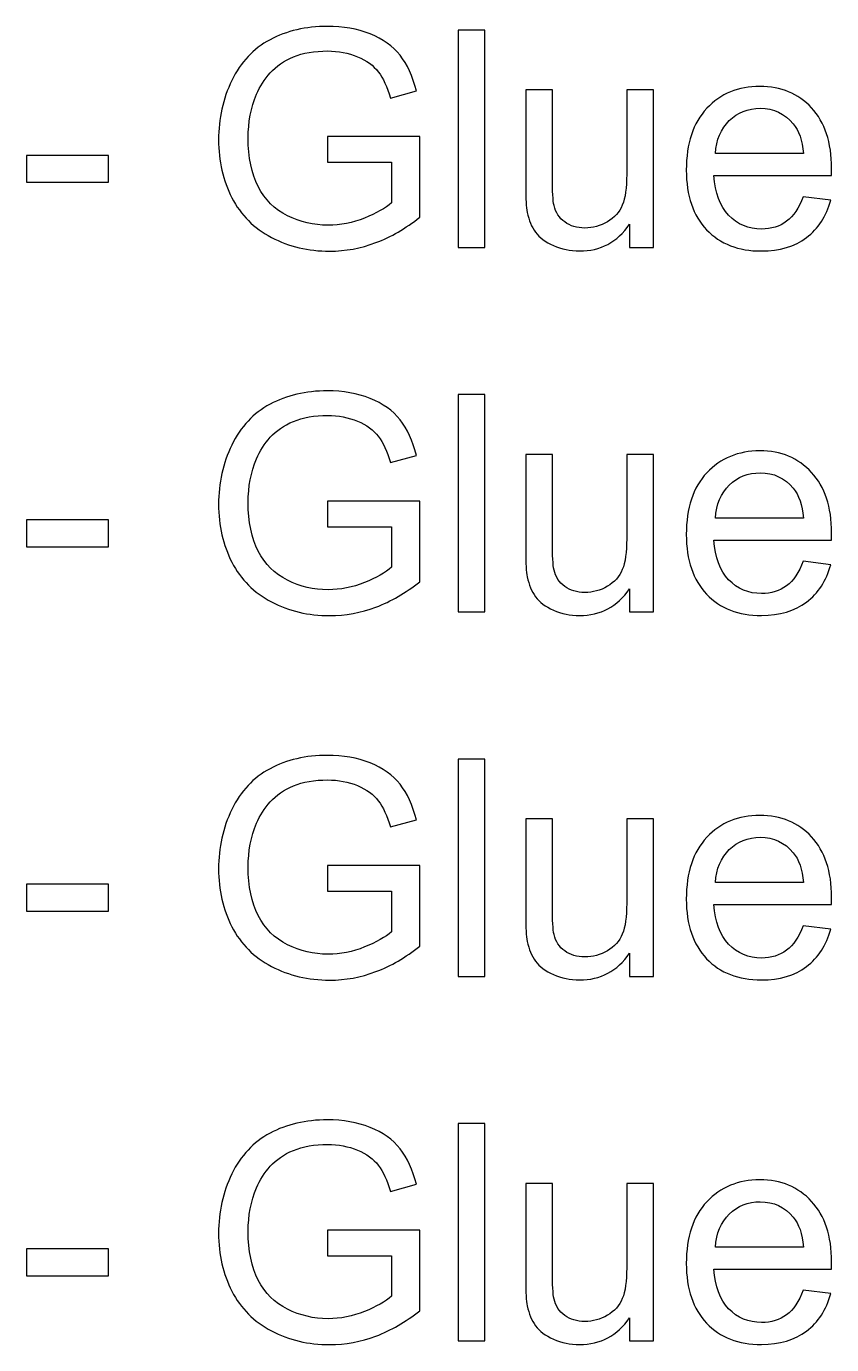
# Model space of a CAD drawing. Header units: centimetres. Extents: x -233 to -82, y 123 to 153.
# Drawn here: x -170.605 to -169.67, y 144.898 to 146.429 of the extents above; entities that cross this region are included whole.
import ezdxf

# ---------------------------------------------------------------- set-up
doc = ezdxf.new("R2010")
doc.units = ezdxf.units.CM
doc.header["$MEASUREMENT"] = 0
doc.layers.add('layer 1', color=7, linetype='Continuous')

msp = doc.modelspace()

# ---------------------------------------------------------------- linework, layer by layer
at = {"layer": 'layer 1'}
for points, knots in [([(-170.2549, 146.27161), (-170.2549, 146.27161), (-170.2549, 146.30131), (-170.2549, 146.30131), (-170.2549, 146.30131), (-170.2549, 146.30131), (-170.1479, 146.30141), (-170.1479, 146.30141), (-170.1479, 146.30141), (-170.1479, 146.30141), (-170.1479, 146.20771), (-170.1479, 146.20771), (-170.1479, 146.20771), (-170.1644, 146.19461), (-170.1813, 146.18481), (-170.1987, 146.17821), (-170.1987, 146.17821), (-170.2162, 146.17161), (-170.2341, 146.16831), (-170.2525, 146.16831), (-170.2525, 146.16831), (-170.2773, 146.16831), (-170.2998, 146.17361), (-170.3201, 146.18431), (-170.3201, 146.18431), (-170.3404, 146.19491), (-170.3557, 146.21021), (-170.366, 146.23031), (-170.366, 146.23031), (-170.3763, 146.25041), (-170.3815, 146.27281), (-170.3815, 146.29771), (-170.3815, 146.29771), (-170.3815, 146.32221), (-170.3764, 146.34521), (-170.3661, 146.36651), (-170.3661, 146.36651), (-170.3558, 146.38781), (-170.341, 146.40361), (-170.3217, 146.41391), (-170.3217, 146.41391), (-170.3024, 146.42421), (-170.2802, 146.42941), (-170.2551, 146.42941), (-170.2551, 146.42941), (-170.2368, 146.42941), (-170.2203, 146.42651), (-170.2055, 146.42061), (-170.2055, 146.42061), (-170.1908, 146.41471), (-170.1792, 146.40641), (-170.1708, 146.39591), (-170.1708, 146.39591), (-170.1625, 146.38531), (-170.1561, 146.37151), (-170.1517, 146.35451), (-170.1517, 146.35451), (-170.1517, 146.35451), (-170.1819, 146.34621), (-170.1819, 146.34621), (-170.1819, 146.34621), (-170.1857, 146.35911), (-170.1904, 146.36921), (-170.196, 146.37661), (-170.196, 146.37661), (-170.2016, 146.38391), (-170.2096, 146.38981), (-170.2201, 146.39421), (-170.2201, 146.39421), (-170.2306, 146.39861), (-170.2422, 146.40081), (-170.2549, 146.40081), (-170.2549, 146.40081), (-170.2702, 146.40081), (-170.2834, 146.39851), (-170.2945, 146.39391), (-170.2945, 146.39391), (-170.3056, 146.38921), (-170.3146, 146.38311), (-170.3214, 146.37551), (-170.3214, 146.37551), (-170.3283, 146.36791), (-170.3336, 146.35961), (-170.3374, 146.35051), (-170.3374, 146.35051), (-170.3439, 146.33491), (-170.3471, 146.31801), (-170.3471, 146.29971), (-170.3471, 146.29971), (-170.3471, 146.27721), (-170.3432, 146.25841), (-170.3354, 146.24331), (-170.3354, 146.24331), (-170.3277, 146.22811), (-170.3164, 146.21681), (-170.3016, 146.20951), (-170.3016, 146.20951), (-170.2868, 146.20211), (-170.2711, 146.19841), (-170.2544, 146.19841), (-170.2544, 146.19841), (-170.2399, 146.19841), (-170.2258, 146.20121), (-170.212, 146.20681), (-170.212, 146.20681), (-170.1983, 146.21231), (-170.1878, 146.21831), (-170.1807, 146.22461), (-170.1807, 146.22461), (-170.1807, 146.22461), (-170.1807, 146.27161), (-170.1807, 146.27161), (-170.1807, 146.27161), (-170.1807, 146.27161), (-170.2549, 146.27161), (-170.2549, 146.27161)], [0, 0, 0, 0, 0.0333333, 0.0333333, 0.0333333, 0.0333333, 0.0666667, 0.0666667, 0.0666667, 0.0666667, 0.1, 0.1, 0.1, 0.1, 0.1333333, 0.1333333, 0.1333333, 0.1333333, 0.1666667, 0.1666667, 0.1666667, 0.1666667, 0.2, 0.2, 0.2, 0.2, 0.2333333, 0.2333333, 0.2333333, 0.2333333, 0.2666667, 0.2666667, 0.2666667, 0.2666667, 0.3, 0.3, 0.3, 0.3, 0.3333333, 0.3333333, 0.3333333, 0.3333333, 0.3666667, 0.3666667, 0.3666667, 0.3666667, 0.4, 0.4, 0.4, 0.4, 0.4333333, 0.4333333, 0.4333333, 0.4333333, 0.4666667, 0.4666667, 0.4666667, 0.4666667, 0.5, 0.5, 0.5, 0.5, 0.5333333, 0.5333333, 0.5333333, 0.5333333, 0.5666667, 0.5666667, 0.5666667, 0.5666667, 0.6, 0.6, 0.6, 0.6, 0.6333333, 0.6333333, 0.6333333, 0.6333333, 0.6666667, 0.6666667, 0.6666667, 0.6666667, 0.7, 0.7, 0.7, 0.7, 0.7333333, 0.7333333, 0.7333333, 0.7333333, 0.7666667, 0.7666667, 0.7666667, 0.7666667, 0.8, 0.8, 0.8, 0.8, 0.8333333, 0.8333333, 0.8333333, 0.8333333, 0.8666667, 0.8666667, 0.8666667, 0.8666667, 0.9, 0.9, 0.9, 0.9, 0.9333333, 0.9333333, 0.9333333, 0.9333333, 1, 1, 1, 1]), ([(-170.1033, 146.17261), (-170.1033, 146.17261), (-170.1033, 146.42511), (-170.1033, 146.42511), (-170.1033, 146.42511), (-170.1033, 146.42511), (-170.0723, 146.42511), (-170.0723, 146.42511), (-170.0723, 146.42511), (-170.0723, 146.42511), (-170.0723, 146.17261), (-170.0723, 146.17261), (-170.0723, 146.17261), (-170.0723, 146.17261), (-170.1033, 146.17261), (-170.1033, 146.17261)], [0, 0, 0, 0, 0.2, 0.2, 0.2, 0.2, 0.4, 0.4, 0.4, 0.4, 0.6, 0.6, 0.6, 0.6, 1, 1, 1, 1]), ([(-169.7028, 146.23151), (-169.7028, 146.23151), (-169.6708, 146.22751), (-169.6708, 146.22751), (-169.6708, 146.22751), (-169.6759, 146.20881), (-169.6852, 146.19431), (-169.6989, 146.18401), (-169.6989, 146.18401), (-169.7126, 146.17371), (-169.73, 146.16851), (-169.7512, 146.16851), (-169.7512, 146.16851), (-169.778, 146.16851), (-169.7992, 146.17671), (-169.8149, 146.19321), (-169.8149, 146.19321), (-169.8306, 146.20971), (-169.8384, 146.23281), (-169.8384, 146.26251), (-169.8384, 146.26251), (-169.8384, 146.29331), (-169.8305, 146.31721), (-169.8146, 146.33421), (-169.8146, 146.33421), (-169.7987, 146.35121), (-169.7782, 146.35971), (-169.7529, 146.35971), (-169.7529, 146.35971), (-169.7285, 146.35971), (-169.7085, 146.35141), (-169.693, 146.33471), (-169.693, 146.33471), (-169.6775, 146.31801), (-169.6697, 146.29461), (-169.6697, 146.26441), (-169.6697, 146.26441), (-169.6697, 146.26261), (-169.6698, 146.25981), (-169.6699, 146.25611), (-169.6699, 146.25611), (-169.6699, 146.25611), (-169.8063, 146.25611), (-169.8063, 146.25611), (-169.8063, 146.25611), (-169.8052, 146.23601), (-169.7995, 146.22071), (-169.7893, 146.21001), (-169.7893, 146.21001), (-169.7791, 146.19931), (-169.7663, 146.19401), (-169.751, 146.19401), (-169.751, 146.19401), (-169.7397, 146.19401), (-169.73, 146.19701), (-169.7219, 146.20301), (-169.7219, 146.20301), (-169.7139, 146.20891), (-169.7075, 146.21841), (-169.7028, 146.23151)], [0, 0, 0, 0, 0.0625, 0.0625, 0.0625, 0.0625, 0.125, 0.125, 0.125, 0.125, 0.1875, 0.1875, 0.1875, 0.1875, 0.25, 0.25, 0.25, 0.25, 0.3125, 0.3125, 0.3125, 0.3125, 0.375, 0.375, 0.375, 0.375, 0.4375, 0.4375, 0.4375, 0.4375, 0.5, 0.5, 0.5, 0.5, 0.5625, 0.5625, 0.5625, 0.5625, 0.625, 0.625, 0.625, 0.625, 0.6875, 0.6875, 0.6875, 0.6875, 0.75, 0.75, 0.75, 0.75, 0.8125, 0.8125, 0.8125, 0.8125, 0.875, 0.875, 0.875, 0.875, 1, 1, 1, 1]), ([(-169.9044, 146.17261), (-169.9044, 146.17261), (-169.9044, 146.19951), (-169.9044, 146.19951), (-169.9044, 146.19951), (-169.9186, 146.17881), (-169.9379, 146.16851), (-169.9624, 146.16851), (-169.9624, 146.16851), (-169.9732, 146.16851), (-169.9833, 146.17061), (-169.9926, 146.17471), (-169.9926, 146.17471), (-170.002, 146.17881), (-170.009, 146.18401), (-170.0135, 146.19031), (-170.0135, 146.19031), (-170.018, 146.19651), (-170.0212, 146.20421), (-170.023, 146.21331), (-170.023, 146.21331), (-170.0243, 146.21941), (-170.0249, 146.22901), (-170.0249, 146.24221), (-170.0249, 146.24221), (-170.0249, 146.24221), (-170.0249, 146.35551), (-170.0249, 146.35551), (-170.0249, 146.35551), (-170.0249, 146.35551), (-169.9939, 146.35551), (-169.9939, 146.35551), (-169.9939, 146.35551), (-169.9939, 146.35551), (-169.9939, 146.25411), (-169.9939, 146.25411), (-169.9939, 146.25411), (-169.9939, 146.23791), (-169.9933, 146.22701), (-169.992, 146.22131), (-169.992, 146.22131), (-169.9901, 146.21321), (-169.9859, 146.20681), (-169.9796, 146.20221), (-169.9796, 146.20221), (-169.9733, 146.19751), (-169.9655, 146.19521), (-169.9562, 146.19521), (-169.9562, 146.19521), (-169.9469, 146.19521), (-169.9382, 146.19761), (-169.93, 146.20241), (-169.93, 146.20241), (-169.9219, 146.20711), (-169.9161, 146.21361), (-169.9127, 146.22181), (-169.9127, 146.22181), (-169.9093, 146.23001), (-169.9076, 146.24191), (-169.9076, 146.25751), (-169.9076, 146.25751), (-169.9076, 146.25751), (-169.9076, 146.35551), (-169.9076, 146.35551), (-169.9076, 146.35551), (-169.9076, 146.35551), (-169.8766, 146.35551), (-169.8766, 146.35551), (-169.8766, 146.35551), (-169.8766, 146.35551), (-169.8766, 146.17261), (-169.8766, 146.17261), (-169.8766, 146.17261), (-169.8766, 146.17261), (-169.9044, 146.17261), (-169.9044, 146.17261)], [0, 0, 0, 0, 0.05, 0.05, 0.05, 0.05, 0.1, 0.1, 0.1, 0.1, 0.15, 0.15, 0.15, 0.15, 0.2, 0.2, 0.2, 0.2, 0.25, 0.25, 0.25, 0.25, 0.3, 0.3, 0.3, 0.3, 0.35, 0.35, 0.35, 0.35, 0.4, 0.4, 0.4, 0.4, 0.45, 0.45, 0.45, 0.45, 0.5, 0.5, 0.5, 0.5, 0.55, 0.55, 0.55, 0.55, 0.6, 0.6, 0.6, 0.6, 0.65, 0.65, 0.65, 0.65, 0.7, 0.7, 0.7, 0.7, 0.75, 0.75, 0.75, 0.75, 0.8, 0.8, 0.8, 0.8, 0.85, 0.85, 0.85, 0.85, 0.9, 0.9, 0.9, 0.9, 1, 1, 1, 1]), ([(-169.8046, 146.28161), (-169.8046, 146.28161), (-169.7025, 146.28161), (-169.7025, 146.28161), (-169.7025, 146.28161), (-169.7038, 146.29701), (-169.7077, 146.30861), (-169.7142, 146.31631), (-169.7142, 146.31631), (-169.7241, 146.32821), (-169.7369, 146.33421), (-169.7526, 146.33421), (-169.7526, 146.33421), (-169.7669, 146.33421), (-169.7788, 146.32941), (-169.7885, 146.31991), (-169.7885, 146.31991), (-169.7982, 146.31041), (-169.8036, 146.29761), (-169.8046, 146.28161)], [0, 0, 0, 0, 0.1666667, 0.1666667, 0.1666667, 0.1666667, 0.3333333, 0.3333333, 0.3333333, 0.3333333, 0.5, 0.5, 0.5, 0.5, 0.6666667, 0.6666667, 0.6666667, 0.6666667, 1, 1, 1, 1]), ([(-170.6046, 146.24841), (-170.6046, 146.24841), (-170.6046, 146.27961), (-170.6046, 146.27961), (-170.6046, 146.27961), (-170.6046, 146.27961), (-170.5093, 146.27961), (-170.5093, 146.27961), (-170.5093, 146.27961), (-170.5093, 146.27961), (-170.5093, 146.24841), (-170.5093, 146.24841), (-170.5093, 146.24841), (-170.5093, 146.24841), (-170.6046, 146.24841), (-170.6046, 146.24841)], [0, 0, 0, 0, 0.2, 0.2, 0.2, 0.2, 0.4, 0.4, 0.4, 0.4, 0.6, 0.6, 0.6, 0.6, 1, 1, 1, 1]), ([(-170.2549, 145.84828), (-170.2549, 145.84828), (-170.2549, 145.87798), (-170.2549, 145.87798), (-170.2549, 145.87798), (-170.2549, 145.87798), (-170.1479, 145.87808), (-170.1479, 145.87808), (-170.1479, 145.87808), (-170.1479, 145.87808), (-170.1479, 145.78438), (-170.1479, 145.78438), (-170.1479, 145.78438), (-170.1644, 145.77128), (-170.1813, 145.76148), (-170.1987, 145.75488), (-170.1987, 145.75488), (-170.2162, 145.74828), (-170.2341, 145.74498), (-170.2525, 145.74498), (-170.2525, 145.74498), (-170.2773, 145.74498), (-170.2998, 145.75028), (-170.3201, 145.76098), (-170.3201, 145.76098), (-170.3404, 145.77158), (-170.3557, 145.78688), (-170.366, 145.80698), (-170.366, 145.80698), (-170.3763, 145.82708), (-170.3815, 145.84948), (-170.3815, 145.87438), (-170.3815, 145.87438), (-170.3815, 145.89888), (-170.3764, 145.92188), (-170.3661, 145.94318), (-170.3661, 145.94318), (-170.3558, 145.96448), (-170.341, 145.98028), (-170.3217, 145.99058), (-170.3217, 145.99058), (-170.3024, 146.00088), (-170.2802, 146.00608), (-170.2551, 146.00608), (-170.2551, 146.00608), (-170.2368, 146.00608), (-170.2203, 146.00318), (-170.2055, 145.99728), (-170.2055, 145.99728), (-170.1908, 145.99138), (-170.1792, 145.98308), (-170.1708, 145.97258), (-170.1708, 145.97258), (-170.1625, 145.96198), (-170.1561, 145.94818), (-170.1517, 145.93118), (-170.1517, 145.93118), (-170.1517, 145.93118), (-170.1819, 145.92288), (-170.1819, 145.92288), (-170.1819, 145.92288), (-170.1857, 145.93578), (-170.1904, 145.94588), (-170.196, 145.95328), (-170.196, 145.95328), (-170.2016, 145.96058), (-170.2096, 145.96648), (-170.2201, 145.97088), (-170.2201, 145.97088), (-170.2306, 145.97528), (-170.2422, 145.97748), (-170.2549, 145.97748), (-170.2549, 145.97748), (-170.2702, 145.97748), (-170.2834, 145.97518), (-170.2945, 145.97058), (-170.2945, 145.97058), (-170.3056, 145.96588), (-170.3146, 145.95978), (-170.3214, 145.95218), (-170.3214, 145.95218), (-170.3283, 145.94458), (-170.3336, 145.93628), (-170.3374, 145.92718), (-170.3374, 145.92718), (-170.3439, 145.91158), (-170.3471, 145.89468), (-170.3471, 145.87638), (-170.3471, 145.87638), (-170.3471, 145.85388), (-170.3432, 145.83508), (-170.3354, 145.81998), (-170.3354, 145.81998), (-170.3277, 145.80478), (-170.3164, 145.79348), (-170.3016, 145.78618), (-170.3016, 145.78618), (-170.2868, 145.77878), (-170.2711, 145.77508), (-170.2544, 145.77508), (-170.2544, 145.77508), (-170.2399, 145.77508), (-170.2258, 145.77788), (-170.212, 145.78348), (-170.212, 145.78348), (-170.1983, 145.78898), (-170.1878, 145.79498), (-170.1807, 145.80128), (-170.1807, 145.80128), (-170.1807, 145.80128), (-170.1807, 145.84828), (-170.1807, 145.84828), (-170.1807, 145.84828), (-170.1807, 145.84828), (-170.2549, 145.84828), (-170.2549, 145.84828)], [0, 0, 0, 0, 0.0333333, 0.0333333, 0.0333333, 0.0333333, 0.0666667, 0.0666667, 0.0666667, 0.0666667, 0.1, 0.1, 0.1, 0.1, 0.1333333, 0.1333333, 0.1333333, 0.1333333, 0.1666667, 0.1666667, 0.1666667, 0.1666667, 0.2, 0.2, 0.2, 0.2, 0.2333333, 0.2333333, 0.2333333, 0.2333333, 0.2666667, 0.2666667, 0.2666667, 0.2666667, 0.3, 0.3, 0.3, 0.3, 0.3333333, 0.3333333, 0.3333333, 0.3333333, 0.3666667, 0.3666667, 0.3666667, 0.3666667, 0.4, 0.4, 0.4, 0.4, 0.4333333, 0.4333333, 0.4333333, 0.4333333, 0.4666667, 0.4666667, 0.4666667, 0.4666667, 0.5, 0.5, 0.5, 0.5, 0.5333333, 0.5333333, 0.5333333, 0.5333333, 0.5666667, 0.5666667, 0.5666667, 0.5666667, 0.6, 0.6, 0.6, 0.6, 0.6333333, 0.6333333, 0.6333333, 0.6333333, 0.6666667, 0.6666667, 0.6666667, 0.6666667, 0.7, 0.7, 0.7, 0.7, 0.7333333, 0.7333333, 0.7333333, 0.7333333, 0.7666667, 0.7666667, 0.7666667, 0.7666667, 0.8, 0.8, 0.8, 0.8, 0.8333333, 0.8333333, 0.8333333, 0.8333333, 0.8666667, 0.8666667, 0.8666667, 0.8666667, 0.9, 0.9, 0.9, 0.9, 0.9333333, 0.9333333, 0.9333333, 0.9333333, 1, 1, 1, 1]), ([(-170.1033, 145.74928), (-170.1033, 145.74928), (-170.1033, 146.00178), (-170.1033, 146.00178), (-170.1033, 146.00178), (-170.1033, 146.00178), (-170.0723, 146.00178), (-170.0723, 146.00178), (-170.0723, 146.00178), (-170.0723, 146.00178), (-170.0723, 145.74928), (-170.0723, 145.74928), (-170.0723, 145.74928), (-170.0723, 145.74928), (-170.1033, 145.74928), (-170.1033, 145.74928)], [0, 0, 0, 0, 0.2, 0.2, 0.2, 0.2, 0.4, 0.4, 0.4, 0.4, 0.6, 0.6, 0.6, 0.6, 1, 1, 1, 1]), ([(-169.9044, 145.74928), (-169.9044, 145.74928), (-169.9044, 145.77618), (-169.9044, 145.77618), (-169.9044, 145.77618), (-169.9186, 145.75548), (-169.9379, 145.74518), (-169.9624, 145.74518), (-169.9624, 145.74518), (-169.9732, 145.74518), (-169.9833, 145.74728), (-169.9926, 145.75138), (-169.9926, 145.75138), (-170.002, 145.75548), (-170.009, 145.76068), (-170.0135, 145.76698), (-170.0135, 145.76698), (-170.018, 145.77318), (-170.0212, 145.78088), (-170.023, 145.78998), (-170.023, 145.78998), (-170.0243, 145.79608), (-170.0249, 145.80568), (-170.0249, 145.81888), (-170.0249, 145.81888), (-170.0249, 145.81888), (-170.0249, 145.93218), (-170.0249, 145.93218), (-170.0249, 145.93218), (-170.0249, 145.93218), (-169.9939, 145.93218), (-169.9939, 145.93218), (-169.9939, 145.93218), (-169.9939, 145.93218), (-169.9939, 145.83078), (-169.9939, 145.83078), (-169.9939, 145.83078), (-169.9939, 145.81458), (-169.9933, 145.80368), (-169.992, 145.79798), (-169.992, 145.79798), (-169.9901, 145.78988), (-169.9859, 145.78348), (-169.9796, 145.77888), (-169.9796, 145.77888), (-169.9733, 145.77418), (-169.9655, 145.77188), (-169.9562, 145.77188), (-169.9562, 145.77188), (-169.9469, 145.77188), (-169.9382, 145.77428), (-169.93, 145.77908), (-169.93, 145.77908), (-169.9219, 145.78378), (-169.9161, 145.79028), (-169.9127, 145.79848), (-169.9127, 145.79848), (-169.9093, 145.80668), (-169.9076, 145.81858), (-169.9076, 145.83418), (-169.9076, 145.83418), (-169.9076, 145.83418), (-169.9076, 145.93218), (-169.9076, 145.93218), (-169.9076, 145.93218), (-169.9076, 145.93218), (-169.8766, 145.93218), (-169.8766, 145.93218), (-169.8766, 145.93218), (-169.8766, 145.93218), (-169.8766, 145.74928), (-169.8766, 145.74928), (-169.8766, 145.74928), (-169.8766, 145.74928), (-169.9044, 145.74928), (-169.9044, 145.74928)], [0, 0, 0, 0, 0.05, 0.05, 0.05, 0.05, 0.1, 0.1, 0.1, 0.1, 0.15, 0.15, 0.15, 0.15, 0.2, 0.2, 0.2, 0.2, 0.25, 0.25, 0.25, 0.25, 0.3, 0.3, 0.3, 0.3, 0.35, 0.35, 0.35, 0.35, 0.4, 0.4, 0.4, 0.4, 0.45, 0.45, 0.45, 0.45, 0.5, 0.5, 0.5, 0.5, 0.55, 0.55, 0.55, 0.55, 0.6, 0.6, 0.6, 0.6, 0.65, 0.65, 0.65, 0.65, 0.7, 0.7, 0.7, 0.7, 0.75, 0.75, 0.75, 0.75, 0.8, 0.8, 0.8, 0.8, 0.85, 0.85, 0.85, 0.85, 0.9, 0.9, 0.9, 0.9, 1, 1, 1, 1]), ([(-169.7028, 145.80818), (-169.7028, 145.80818), (-169.6708, 145.80418), (-169.6708, 145.80418), (-169.6708, 145.80418), (-169.6759, 145.78548), (-169.6852, 145.77098), (-169.6989, 145.76068), (-169.6989, 145.76068), (-169.7126, 145.75038), (-169.73, 145.74518), (-169.7512, 145.74518), (-169.7512, 145.74518), (-169.778, 145.74518), (-169.7992, 145.75338), (-169.8149, 145.76988), (-169.8149, 145.76988), (-169.8306, 145.78638), (-169.8384, 145.80948), (-169.8384, 145.83918), (-169.8384, 145.83918), (-169.8384, 145.86998), (-169.8305, 145.89388), (-169.8146, 145.91088), (-169.8146, 145.91088), (-169.7987, 145.92788), (-169.7782, 145.93638), (-169.7529, 145.93638), (-169.7529, 145.93638), (-169.7285, 145.93638), (-169.7085, 145.92808), (-169.693, 145.91138), (-169.693, 145.91138), (-169.6775, 145.89468), (-169.6697, 145.87128), (-169.6697, 145.84108), (-169.6697, 145.84108), (-169.6697, 145.83928), (-169.6698, 145.83648), (-169.6699, 145.83278), (-169.6699, 145.83278), (-169.6699, 145.83278), (-169.8063, 145.83278), (-169.8063, 145.83278), (-169.8063, 145.83278), (-169.8052, 145.81268), (-169.7995, 145.79738), (-169.7893, 145.78668), (-169.7893, 145.78668), (-169.7791, 145.77598), (-169.7663, 145.77068), (-169.751, 145.77068), (-169.751, 145.77068), (-169.7397, 145.77068), (-169.73, 145.77368), (-169.7219, 145.77968), (-169.7219, 145.77968), (-169.7139, 145.78558), (-169.7075, 145.79508), (-169.7028, 145.80818)], [0, 0, 0, 0, 0.0625, 0.0625, 0.0625, 0.0625, 0.125, 0.125, 0.125, 0.125, 0.1875, 0.1875, 0.1875, 0.1875, 0.25, 0.25, 0.25, 0.25, 0.3125, 0.3125, 0.3125, 0.3125, 0.375, 0.375, 0.375, 0.375, 0.4375, 0.4375, 0.4375, 0.4375, 0.5, 0.5, 0.5, 0.5, 0.5625, 0.5625, 0.5625, 0.5625, 0.625, 0.625, 0.625, 0.625, 0.6875, 0.6875, 0.6875, 0.6875, 0.75, 0.75, 0.75, 0.75, 0.8125, 0.8125, 0.8125, 0.8125, 0.875, 0.875, 0.875, 0.875, 1, 1, 1, 1]), ([(-169.8046, 145.85828), (-169.8046, 145.85828), (-169.7025, 145.85828), (-169.7025, 145.85828), (-169.7025, 145.85828), (-169.7038, 145.87368), (-169.7077, 145.88528), (-169.7142, 145.89298), (-169.7142, 145.89298), (-169.7241, 145.90488), (-169.7369, 145.91088), (-169.7526, 145.91088), (-169.7526, 145.91088), (-169.7669, 145.91088), (-169.7788, 145.90608), (-169.7885, 145.89658), (-169.7885, 145.89658), (-169.7982, 145.88708), (-169.8036, 145.87428), (-169.8046, 145.85828)], [0, 0, 0, 0, 0.1666667, 0.1666667, 0.1666667, 0.1666667, 0.3333333, 0.3333333, 0.3333333, 0.3333333, 0.5, 0.5, 0.5, 0.5, 0.6666667, 0.6666667, 0.6666667, 0.6666667, 1, 1, 1, 1]), ([(-170.6046, 145.82508), (-170.6046, 145.82508), (-170.6046, 145.85628), (-170.6046, 145.85628), (-170.6046, 145.85628), (-170.6046, 145.85628), (-170.5093, 145.85628), (-170.5093, 145.85628), (-170.5093, 145.85628), (-170.5093, 145.85628), (-170.5093, 145.82508), (-170.5093, 145.82508), (-170.5093, 145.82508), (-170.5093, 145.82508), (-170.6046, 145.82508), (-170.6046, 145.82508)], [0, 0, 0, 0, 0.2, 0.2, 0.2, 0.2, 0.4, 0.4, 0.4, 0.4, 0.6, 0.6, 0.6, 0.6, 1, 1, 1, 1]), ([(-170.2549, 145.42495), (-170.2549, 145.42495), (-170.2549, 145.45465), (-170.2549, 145.45465), (-170.2549, 145.45465), (-170.2549, 145.45465), (-170.1479, 145.45475), (-170.1479, 145.45475), (-170.1479, 145.45475), (-170.1479, 145.45475), (-170.1479, 145.36105), (-170.1479, 145.36105), (-170.1479, 145.36105), (-170.1644, 145.34795), (-170.1813, 145.33815), (-170.1987, 145.33155), (-170.1987, 145.33155), (-170.2162, 145.32495), (-170.2341, 145.32165), (-170.2525, 145.32165), (-170.2525, 145.32165), (-170.2773, 145.32165), (-170.2998, 145.32695), (-170.3201, 145.33765), (-170.3201, 145.33765), (-170.3404, 145.34825), (-170.3557, 145.36355), (-170.366, 145.38365), (-170.366, 145.38365), (-170.3763, 145.40375), (-170.3815, 145.42615), (-170.3815, 145.45105), (-170.3815, 145.45105), (-170.3815, 145.47555), (-170.3764, 145.49855), (-170.3661, 145.51985), (-170.3661, 145.51985), (-170.3558, 145.54115), (-170.341, 145.55695), (-170.3217, 145.56725), (-170.3217, 145.56725), (-170.3024, 145.57755), (-170.2802, 145.58275), (-170.2551, 145.58275), (-170.2551, 145.58275), (-170.2368, 145.58275), (-170.2203, 145.57985), (-170.2055, 145.57395), (-170.2055, 145.57395), (-170.1908, 145.56805), (-170.1792, 145.55975), (-170.1708, 145.54925), (-170.1708, 145.54925), (-170.1625, 145.53865), (-170.1561, 145.52485), (-170.1517, 145.50785), (-170.1517, 145.50785), (-170.1517, 145.50785), (-170.1819, 145.49955), (-170.1819, 145.49955), (-170.1819, 145.49955), (-170.1857, 145.51245), (-170.1904, 145.52255), (-170.196, 145.52995), (-170.196, 145.52995), (-170.2016, 145.53725), (-170.2096, 145.54315), (-170.2201, 145.54755), (-170.2201, 145.54755), (-170.2306, 145.55195), (-170.2422, 145.55415), (-170.2549, 145.55415), (-170.2549, 145.55415), (-170.2702, 145.55415), (-170.2834, 145.55185), (-170.2945, 145.54725), (-170.2945, 145.54725), (-170.3056, 145.54255), (-170.3146, 145.53645), (-170.3214, 145.52885), (-170.3214, 145.52885), (-170.3283, 145.52125), (-170.3336, 145.51295), (-170.3374, 145.50385), (-170.3374, 145.50385), (-170.3439, 145.48825), (-170.3471, 145.47135), (-170.3471, 145.45305), (-170.3471, 145.45305), (-170.3471, 145.43055), (-170.3432, 145.41175), (-170.3354, 145.39665), (-170.3354, 145.39665), (-170.3277, 145.38145), (-170.3164, 145.37015), (-170.3016, 145.36285), (-170.3016, 145.36285), (-170.2868, 145.35545), (-170.2711, 145.35175), (-170.2544, 145.35175), (-170.2544, 145.35175), (-170.2399, 145.35175), (-170.2258, 145.35455), (-170.212, 145.36015), (-170.212, 145.36015), (-170.1983, 145.36565), (-170.1878, 145.37165), (-170.1807, 145.37795), (-170.1807, 145.37795), (-170.1807, 145.37795), (-170.1807, 145.42495), (-170.1807, 145.42495), (-170.1807, 145.42495), (-170.1807, 145.42495), (-170.2549, 145.42495), (-170.2549, 145.42495)], [0, 0, 0, 0, 0.0333333, 0.0333333, 0.0333333, 0.0333333, 0.0666667, 0.0666667, 0.0666667, 0.0666667, 0.1, 0.1, 0.1, 0.1, 0.1333333, 0.1333333, 0.1333333, 0.1333333, 0.1666667, 0.1666667, 0.1666667, 0.1666667, 0.2, 0.2, 0.2, 0.2, 0.2333333, 0.2333333, 0.2333333, 0.2333333, 0.2666667, 0.2666667, 0.2666667, 0.2666667, 0.3, 0.3, 0.3, 0.3, 0.3333333, 0.3333333, 0.3333333, 0.3333333, 0.3666667, 0.3666667, 0.3666667, 0.3666667, 0.4, 0.4, 0.4, 0.4, 0.4333333, 0.4333333, 0.4333333, 0.4333333, 0.4666667, 0.4666667, 0.4666667, 0.4666667, 0.5, 0.5, 0.5, 0.5, 0.5333333, 0.5333333, 0.5333333, 0.5333333, 0.5666667, 0.5666667, 0.5666667, 0.5666667, 0.6, 0.6, 0.6, 0.6, 0.6333333, 0.6333333, 0.6333333, 0.6333333, 0.6666667, 0.6666667, 0.6666667, 0.6666667, 0.7, 0.7, 0.7, 0.7, 0.7333333, 0.7333333, 0.7333333, 0.7333333, 0.7666667, 0.7666667, 0.7666667, 0.7666667, 0.8, 0.8, 0.8, 0.8, 0.8333333, 0.8333333, 0.8333333, 0.8333333, 0.8666667, 0.8666667, 0.8666667, 0.8666667, 0.9, 0.9, 0.9, 0.9, 0.9333333, 0.9333333, 0.9333333, 0.9333333, 1, 1, 1, 1]), ([(-170.1033, 145.32595), (-170.1033, 145.32595), (-170.1033, 145.57845), (-170.1033, 145.57845), (-170.1033, 145.57845), (-170.1033, 145.57845), (-170.0723, 145.57845), (-170.0723, 145.57845), (-170.0723, 145.57845), (-170.0723, 145.57845), (-170.0723, 145.32595), (-170.0723, 145.32595), (-170.0723, 145.32595), (-170.0723, 145.32595), (-170.1033, 145.32595), (-170.1033, 145.32595)], [0, 0, 0, 0, 0.2, 0.2, 0.2, 0.2, 0.4, 0.4, 0.4, 0.4, 0.6, 0.6, 0.6, 0.6, 1, 1, 1, 1]), ([(-169.9044, 145.32595), (-169.9044, 145.32595), (-169.9044, 145.35285), (-169.9044, 145.35285), (-169.9044, 145.35285), (-169.9186, 145.33215), (-169.9379, 145.32185), (-169.9624, 145.32185), (-169.9624, 145.32185), (-169.9732, 145.32185), (-169.9833, 145.32395), (-169.9926, 145.32805), (-169.9926, 145.32805), (-170.002, 145.33215), (-170.009, 145.33735), (-170.0135, 145.34365), (-170.0135, 145.34365), (-170.018, 145.34985), (-170.0212, 145.35755), (-170.023, 145.36665), (-170.023, 145.36665), (-170.0243, 145.37275), (-170.0249, 145.38235), (-170.0249, 145.39555), (-170.0249, 145.39555), (-170.0249, 145.39555), (-170.0249, 145.50885), (-170.0249, 145.50885), (-170.0249, 145.50885), (-170.0249, 145.50885), (-169.9939, 145.50885), (-169.9939, 145.50885), (-169.9939, 145.50885), (-169.9939, 145.50885), (-169.9939, 145.40745), (-169.9939, 145.40745), (-169.9939, 145.40745), (-169.9939, 145.39125), (-169.9933, 145.38035), (-169.992, 145.37465), (-169.992, 145.37465), (-169.9901, 145.36655), (-169.9859, 145.36015), (-169.9796, 145.35555), (-169.9796, 145.35555), (-169.9733, 145.35085), (-169.9655, 145.34855), (-169.9562, 145.34855), (-169.9562, 145.34855), (-169.9469, 145.34855), (-169.9382, 145.35095), (-169.93, 145.35575), (-169.93, 145.35575), (-169.9219, 145.36045), (-169.9161, 145.36695), (-169.9127, 145.37515), (-169.9127, 145.37515), (-169.9093, 145.38335), (-169.9076, 145.39525), (-169.9076, 145.41085), (-169.9076, 145.41085), (-169.9076, 145.41085), (-169.9076, 145.50885), (-169.9076, 145.50885), (-169.9076, 145.50885), (-169.9076, 145.50885), (-169.8766, 145.50885), (-169.8766, 145.50885), (-169.8766, 145.50885), (-169.8766, 145.50885), (-169.8766, 145.32595), (-169.8766, 145.32595), (-169.8766, 145.32595), (-169.8766, 145.32595), (-169.9044, 145.32595), (-169.9044, 145.32595)], [0, 0, 0, 0, 0.05, 0.05, 0.05, 0.05, 0.1, 0.1, 0.1, 0.1, 0.15, 0.15, 0.15, 0.15, 0.2, 0.2, 0.2, 0.2, 0.25, 0.25, 0.25, 0.25, 0.3, 0.3, 0.3, 0.3, 0.35, 0.35, 0.35, 0.35, 0.4, 0.4, 0.4, 0.4, 0.45, 0.45, 0.45, 0.45, 0.5, 0.5, 0.5, 0.5, 0.55, 0.55, 0.55, 0.55, 0.6, 0.6, 0.6, 0.6, 0.65, 0.65, 0.65, 0.65, 0.7, 0.7, 0.7, 0.7, 0.75, 0.75, 0.75, 0.75, 0.8, 0.8, 0.8, 0.8, 0.85, 0.85, 0.85, 0.85, 0.9, 0.9, 0.9, 0.9, 1, 1, 1, 1]), ([(-169.7028, 145.38485), (-169.7028, 145.38485), (-169.6708, 145.38085), (-169.6708, 145.38085), (-169.6708, 145.38085), (-169.6759, 145.36215), (-169.6852, 145.34765), (-169.6989, 145.33735), (-169.6989, 145.33735), (-169.7126, 145.32705), (-169.73, 145.32185), (-169.7512, 145.32185), (-169.7512, 145.32185), (-169.778, 145.32185), (-169.7992, 145.33005), (-169.8149, 145.34655), (-169.8149, 145.34655), (-169.8306, 145.36305), (-169.8384, 145.38615), (-169.8384, 145.41585), (-169.8384, 145.41585), (-169.8384, 145.44665), (-169.8305, 145.47055), (-169.8146, 145.48755), (-169.8146, 145.48755), (-169.7987, 145.50455), (-169.7782, 145.51305), (-169.7529, 145.51305), (-169.7529, 145.51305), (-169.7285, 145.51305), (-169.7085, 145.50475), (-169.693, 145.48805), (-169.693, 145.48805), (-169.6775, 145.47135), (-169.6697, 145.44795), (-169.6697, 145.41775), (-169.6697, 145.41775), (-169.6697, 145.41595), (-169.6698, 145.41315), (-169.6699, 145.40945), (-169.6699, 145.40945), (-169.6699, 145.40945), (-169.8063, 145.40945), (-169.8063, 145.40945), (-169.8063, 145.40945), (-169.8052, 145.38935), (-169.7995, 145.37405), (-169.7893, 145.36335), (-169.7893, 145.36335), (-169.7791, 145.35265), (-169.7663, 145.34735), (-169.751, 145.34735), (-169.751, 145.34735), (-169.7397, 145.34735), (-169.73, 145.35035), (-169.7219, 145.35635), (-169.7219, 145.35635), (-169.7139, 145.36225), (-169.7075, 145.37175), (-169.7028, 145.38485)], [0, 0, 0, 0, 0.0625, 0.0625, 0.0625, 0.0625, 0.125, 0.125, 0.125, 0.125, 0.1875, 0.1875, 0.1875, 0.1875, 0.25, 0.25, 0.25, 0.25, 0.3125, 0.3125, 0.3125, 0.3125, 0.375, 0.375, 0.375, 0.375, 0.4375, 0.4375, 0.4375, 0.4375, 0.5, 0.5, 0.5, 0.5, 0.5625, 0.5625, 0.5625, 0.5625, 0.625, 0.625, 0.625, 0.625, 0.6875, 0.6875, 0.6875, 0.6875, 0.75, 0.75, 0.75, 0.75, 0.8125, 0.8125, 0.8125, 0.8125, 0.875, 0.875, 0.875, 0.875, 1, 1, 1, 1]), ([(-169.8046, 145.43495), (-169.8046, 145.43495), (-169.7025, 145.43495), (-169.7025, 145.43495), (-169.7025, 145.43495), (-169.7038, 145.45035), (-169.7077, 145.46195), (-169.7142, 145.46965), (-169.7142, 145.46965), (-169.7241, 145.48155), (-169.7369, 145.48755), (-169.7526, 145.48755), (-169.7526, 145.48755), (-169.7669, 145.48755), (-169.7788, 145.48275), (-169.7885, 145.47325), (-169.7885, 145.47325), (-169.7982, 145.46375), (-169.8036, 145.45095), (-169.8046, 145.43495)], [0, 0, 0, 0, 0.1666667, 0.1666667, 0.1666667, 0.1666667, 0.3333333, 0.3333333, 0.3333333, 0.3333333, 0.5, 0.5, 0.5, 0.5, 0.6666667, 0.6666667, 0.6666667, 0.6666667, 1, 1, 1, 1]), ([(-170.6046, 145.40175), (-170.6046, 145.40175), (-170.6046, 145.43295), (-170.6046, 145.43295), (-170.6046, 145.43295), (-170.6046, 145.43295), (-170.5093, 145.43295), (-170.5093, 145.43295), (-170.5093, 145.43295), (-170.5093, 145.43295), (-170.5093, 145.40175), (-170.5093, 145.40175), (-170.5093, 145.40175), (-170.5093, 145.40175), (-170.6046, 145.40175), (-170.6046, 145.40175)], [0, 0, 0, 0, 0.2, 0.2, 0.2, 0.2, 0.4, 0.4, 0.4, 0.4, 0.6, 0.6, 0.6, 0.6, 1, 1, 1, 1]), ([(-170.2549, 145.00161), (-170.2549, 145.00161), (-170.2549, 145.03131), (-170.2549, 145.03131), (-170.2549, 145.03131), (-170.2549, 145.03131), (-170.1479, 145.03141), (-170.1479, 145.03141), (-170.1479, 145.03141), (-170.1479, 145.03141), (-170.1479, 144.93771), (-170.1479, 144.93771), (-170.1479, 144.93771), (-170.1644, 144.92461), (-170.1813, 144.91481), (-170.1987, 144.90821), (-170.1987, 144.90821), (-170.2162, 144.90161), (-170.2341, 144.89831), (-170.2525, 144.89831), (-170.2525, 144.89831), (-170.2773, 144.89831), (-170.2998, 144.90361), (-170.3201, 144.91431), (-170.3201, 144.91431), (-170.3404, 144.92491), (-170.3557, 144.94021), (-170.366, 144.96031), (-170.366, 144.96031), (-170.3763, 144.98041), (-170.3815, 145.00281), (-170.3815, 145.02771), (-170.3815, 145.02771), (-170.3815, 145.05221), (-170.3764, 145.07521), (-170.3661, 145.09651), (-170.3661, 145.09651), (-170.3558, 145.11781), (-170.341, 145.13361), (-170.3217, 145.14391), (-170.3217, 145.14391), (-170.3024, 145.15421), (-170.2802, 145.15941), (-170.2551, 145.15941), (-170.2551, 145.15941), (-170.2368, 145.15941), (-170.2203, 145.15651), (-170.2055, 145.15061), (-170.2055, 145.15061), (-170.1908, 145.14471), (-170.1792, 145.13641), (-170.1708, 145.12591), (-170.1708, 145.12591), (-170.1625, 145.11531), (-170.1561, 145.10151), (-170.1517, 145.08451), (-170.1517, 145.08451), (-170.1517, 145.08451), (-170.1819, 145.07621), (-170.1819, 145.07621), (-170.1819, 145.07621), (-170.1857, 145.08911), (-170.1904, 145.09921), (-170.196, 145.10661), (-170.196, 145.10661), (-170.2016, 145.11391), (-170.2096, 145.11981), (-170.2201, 145.12421), (-170.2201, 145.12421), (-170.2306, 145.12861), (-170.2422, 145.13081), (-170.2549, 145.13081), (-170.2549, 145.13081), (-170.2702, 145.13081), (-170.2834, 145.12851), (-170.2945, 145.12391), (-170.2945, 145.12391), (-170.3056, 145.11921), (-170.3146, 145.11311), (-170.3214, 145.10551), (-170.3214, 145.10551), (-170.3283, 145.09791), (-170.3336, 145.08961), (-170.3374, 145.08051), (-170.3374, 145.08051), (-170.3439, 145.06491), (-170.3471, 145.04801), (-170.3471, 145.02971), (-170.3471, 145.02971), (-170.3471, 145.00721), (-170.3432, 144.98841), (-170.3354, 144.97331), (-170.3354, 144.97331), (-170.3277, 144.95811), (-170.3164, 144.94681), (-170.3016, 144.93951), (-170.3016, 144.93951), (-170.2868, 144.93211), (-170.2711, 144.92841), (-170.2544, 144.92841), (-170.2544, 144.92841), (-170.2399, 144.92841), (-170.2258, 144.93121), (-170.212, 144.93681), (-170.212, 144.93681), (-170.1983, 144.94231), (-170.1878, 144.94831), (-170.1807, 144.95461), (-170.1807, 144.95461), (-170.1807, 144.95461), (-170.1807, 145.00161), (-170.1807, 145.00161), (-170.1807, 145.00161), (-170.1807, 145.00161), (-170.2549, 145.00161), (-170.2549, 145.00161)], [0, 0, 0, 0, 0.0333333, 0.0333333, 0.0333333, 0.0333333, 0.0666667, 0.0666667, 0.0666667, 0.0666667, 0.1, 0.1, 0.1, 0.1, 0.1333333, 0.1333333, 0.1333333, 0.1333333, 0.1666667, 0.1666667, 0.1666667, 0.1666667, 0.2, 0.2, 0.2, 0.2, 0.2333333, 0.2333333, 0.2333333, 0.2333333, 0.2666667, 0.2666667, 0.2666667, 0.2666667, 0.3, 0.3, 0.3, 0.3, 0.3333333, 0.3333333, 0.3333333, 0.3333333, 0.3666667, 0.3666667, 0.3666667, 0.3666667, 0.4, 0.4, 0.4, 0.4, 0.4333333, 0.4333333, 0.4333333, 0.4333333, 0.4666667, 0.4666667, 0.4666667, 0.4666667, 0.5, 0.5, 0.5, 0.5, 0.5333333, 0.5333333, 0.5333333, 0.5333333, 0.5666667, 0.5666667, 0.5666667, 0.5666667, 0.6, 0.6, 0.6, 0.6, 0.6333333, 0.6333333, 0.6333333, 0.6333333, 0.6666667, 0.6666667, 0.6666667, 0.6666667, 0.7, 0.7, 0.7, 0.7, 0.7333333, 0.7333333, 0.7333333, 0.7333333, 0.7666667, 0.7666667, 0.7666667, 0.7666667, 0.8, 0.8, 0.8, 0.8, 0.8333333, 0.8333333, 0.8333333, 0.8333333, 0.8666667, 0.8666667, 0.8666667, 0.8666667, 0.9, 0.9, 0.9, 0.9, 0.9333333, 0.9333333, 0.9333333, 0.9333333, 1, 1, 1, 1]), ([(-170.1033, 144.90261), (-170.1033, 144.90261), (-170.1033, 145.15511), (-170.1033, 145.15511), (-170.1033, 145.15511), (-170.1033, 145.15511), (-170.0723, 145.15511), (-170.0723, 145.15511), (-170.0723, 145.15511), (-170.0723, 145.15511), (-170.0723, 144.90261), (-170.0723, 144.90261), (-170.0723, 144.90261), (-170.0723, 144.90261), (-170.1033, 144.90261), (-170.1033, 144.90261)], [0, 0, 0, 0, 0.2, 0.2, 0.2, 0.2, 0.4, 0.4, 0.4, 0.4, 0.6, 0.6, 0.6, 0.6, 1, 1, 1, 1]), ([(-169.7028, 144.96151), (-169.7028, 144.96151), (-169.6708, 144.95751), (-169.6708, 144.95751), (-169.6708, 144.95751), (-169.6759, 144.93881), (-169.6852, 144.92431), (-169.6989, 144.91401), (-169.6989, 144.91401), (-169.7126, 144.90371), (-169.73, 144.89851), (-169.7512, 144.89851), (-169.7512, 144.89851), (-169.778, 144.89851), (-169.7992, 144.90671), (-169.8149, 144.92321), (-169.8149, 144.92321), (-169.8306, 144.93971), (-169.8384, 144.96281), (-169.8384, 144.99251), (-169.8384, 144.99251), (-169.8384, 145.02331), (-169.8305, 145.04721), (-169.8146, 145.06421), (-169.8146, 145.06421), (-169.7987, 145.08121), (-169.7782, 145.08971), (-169.7529, 145.08971), (-169.7529, 145.08971), (-169.7285, 145.08971), (-169.7085, 145.08141), (-169.693, 145.06471), (-169.693, 145.06471), (-169.6775, 145.04801), (-169.6697, 145.02461), (-169.6697, 144.99441), (-169.6697, 144.99441), (-169.6697, 144.99261), (-169.6698, 144.98981), (-169.6699, 144.98611), (-169.6699, 144.98611), (-169.6699, 144.98611), (-169.8063, 144.98611), (-169.8063, 144.98611), (-169.8063, 144.98611), (-169.8052, 144.96601), (-169.7995, 144.95071), (-169.7893, 144.94001), (-169.7893, 144.94001), (-169.7791, 144.92931), (-169.7663, 144.92401), (-169.751, 144.92401), (-169.751, 144.92401), (-169.7397, 144.92401), (-169.73, 144.92701), (-169.7219, 144.93301), (-169.7219, 144.93301), (-169.7139, 144.93891), (-169.7075, 144.94841), (-169.7028, 144.96151)], [0, 0, 0, 0, 0.0625, 0.0625, 0.0625, 0.0625, 0.125, 0.125, 0.125, 0.125, 0.1875, 0.1875, 0.1875, 0.1875, 0.25, 0.25, 0.25, 0.25, 0.3125, 0.3125, 0.3125, 0.3125, 0.375, 0.375, 0.375, 0.375, 0.4375, 0.4375, 0.4375, 0.4375, 0.5, 0.5, 0.5, 0.5, 0.5625, 0.5625, 0.5625, 0.5625, 0.625, 0.625, 0.625, 0.625, 0.6875, 0.6875, 0.6875, 0.6875, 0.75, 0.75, 0.75, 0.75, 0.8125, 0.8125, 0.8125, 0.8125, 0.875, 0.875, 0.875, 0.875, 1, 1, 1, 1]), ([(-169.9044, 144.90261), (-169.9044, 144.90261), (-169.9044, 144.92951), (-169.9044, 144.92951), (-169.9044, 144.92951), (-169.9186, 144.90881), (-169.9379, 144.89851), (-169.9624, 144.89851), (-169.9624, 144.89851), (-169.9732, 144.89851), (-169.9833, 144.90061), (-169.9926, 144.90471), (-169.9926, 144.90471), (-170.002, 144.90881), (-170.009, 144.91401), (-170.0135, 144.92031), (-170.0135, 144.92031), (-170.018, 144.92651), (-170.0212, 144.93421), (-170.023, 144.94331), (-170.023, 144.94331), (-170.0243, 144.94941), (-170.0249, 144.95901), (-170.0249, 144.97221), (-170.0249, 144.97221), (-170.0249, 144.97221), (-170.0249, 145.08551), (-170.0249, 145.08551), (-170.0249, 145.08551), (-170.0249, 145.08551), (-169.9939, 145.08551), (-169.9939, 145.08551), (-169.9939, 145.08551), (-169.9939, 145.08551), (-169.9939, 144.98411), (-169.9939, 144.98411), (-169.9939, 144.98411), (-169.9939, 144.96791), (-169.9933, 144.95701), (-169.992, 144.95131), (-169.992, 144.95131), (-169.9901, 144.94321), (-169.9859, 144.93681), (-169.9796, 144.93221), (-169.9796, 144.93221), (-169.9733, 144.92751), (-169.9655, 144.92521), (-169.9562, 144.92521), (-169.9562, 144.92521), (-169.9469, 144.92521), (-169.9382, 144.92761), (-169.93, 144.93241), (-169.93, 144.93241), (-169.9219, 144.93711), (-169.9161, 144.94361), (-169.9127, 144.95181), (-169.9127, 144.95181), (-169.9093, 144.96001), (-169.9076, 144.97191), (-169.9076, 144.98751), (-169.9076, 144.98751), (-169.9076, 144.98751), (-169.9076, 145.08551), (-169.9076, 145.08551), (-169.9076, 145.08551), (-169.9076, 145.08551), (-169.8766, 145.08551), (-169.8766, 145.08551), (-169.8766, 145.08551), (-169.8766, 145.08551), (-169.8766, 144.90261), (-169.8766, 144.90261), (-169.8766, 144.90261), (-169.8766, 144.90261), (-169.9044, 144.90261), (-169.9044, 144.90261)], [0, 0, 0, 0, 0.05, 0.05, 0.05, 0.05, 0.1, 0.1, 0.1, 0.1, 0.15, 0.15, 0.15, 0.15, 0.2, 0.2, 0.2, 0.2, 0.25, 0.25, 0.25, 0.25, 0.3, 0.3, 0.3, 0.3, 0.35, 0.35, 0.35, 0.35, 0.4, 0.4, 0.4, 0.4, 0.45, 0.45, 0.45, 0.45, 0.5, 0.5, 0.5, 0.5, 0.55, 0.55, 0.55, 0.55, 0.6, 0.6, 0.6, 0.6, 0.65, 0.65, 0.65, 0.65, 0.7, 0.7, 0.7, 0.7, 0.75, 0.75, 0.75, 0.75, 0.8, 0.8, 0.8, 0.8, 0.85, 0.85, 0.85, 0.85, 0.9, 0.9, 0.9, 0.9, 1, 1, 1, 1]), ([(-169.8046, 145.01161), (-169.8046, 145.01161), (-169.7025, 145.01161), (-169.7025, 145.01161), (-169.7025, 145.01161), (-169.7038, 145.02701), (-169.7077, 145.03861), (-169.7142, 145.04631), (-169.7142, 145.04631), (-169.7241, 145.05821), (-169.7369, 145.06421), (-169.7526, 145.06421), (-169.7526, 145.06421), (-169.7669, 145.06421), (-169.7788, 145.05941), (-169.7885, 145.04991), (-169.7885, 145.04991), (-169.7982, 145.04041), (-169.8036, 145.02761), (-169.8046, 145.01161)], [0, 0, 0, 0, 0.1666667, 0.1666667, 0.1666667, 0.1666667, 0.3333333, 0.3333333, 0.3333333, 0.3333333, 0.5, 0.5, 0.5, 0.5, 0.6666667, 0.6666667, 0.6666667, 0.6666667, 1, 1, 1, 1]), ([(-170.6046, 144.97841), (-170.6046, 144.97841), (-170.6046, 145.00961), (-170.6046, 145.00961), (-170.6046, 145.00961), (-170.6046, 145.00961), (-170.5093, 145.00961), (-170.5093, 145.00961), (-170.5093, 145.00961), (-170.5093, 145.00961), (-170.5093, 144.97841), (-170.5093, 144.97841), (-170.5093, 144.97841), (-170.5093, 144.97841), (-170.6046, 144.97841), (-170.6046, 144.97841)], [0, 0, 0, 0, 0.2, 0.2, 0.2, 0.2, 0.4, 0.4, 0.4, 0.4, 0.6, 0.6, 0.6, 0.6, 1, 1, 1, 1])]:
    msp.add_open_spline(points, degree=3, knots=knots, dxfattribs=at)

doc.saveas('drawing.dxf')
